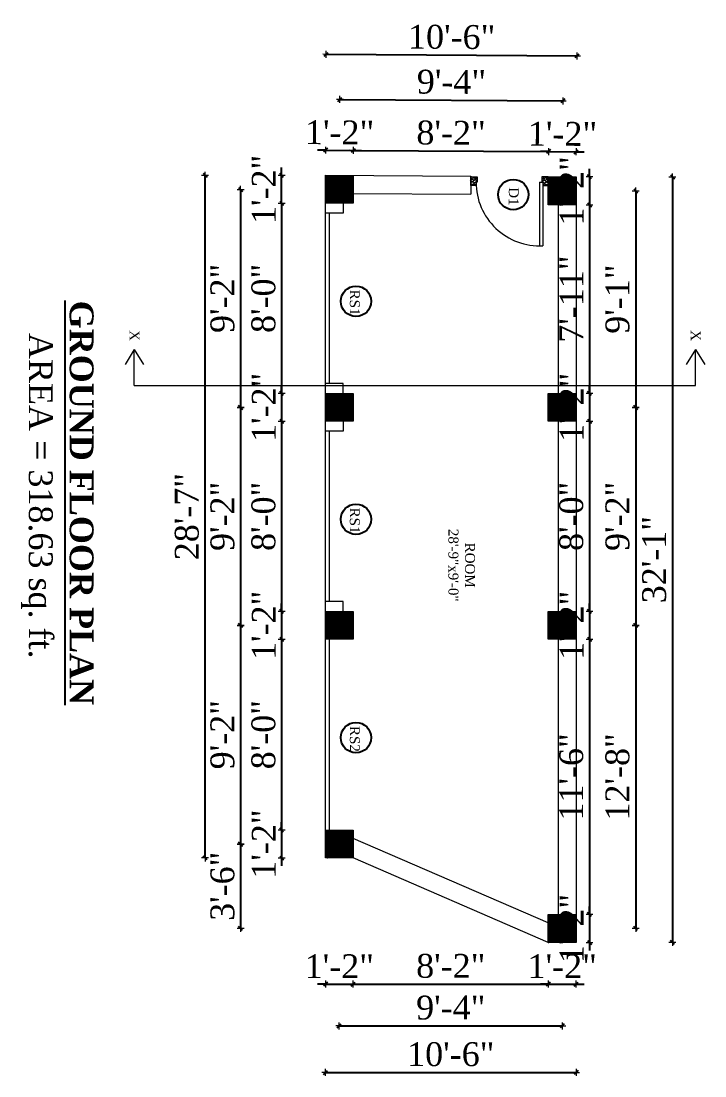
# Model space of a CAD drawing. Header units: inches. Extents: x 4069 to 291496, y -47643 to 12535.
# Drawn here: x 32937 to 33280, y 4262 to 4792 of the extents above; entities that cross this region are included whole.
import ezdxf

# ---------------------------------------------------------------- set-up
doc = ezdxf.new("R2010")
doc.units = ezdxf.units.IN
doc.header["$LTSCALE"] = 5
doc.header["$MEASUREMENT"] = 0
for name, color, linetype, lineweight in [('A-WALL', 7, 'Continuous', 9), ('Dimension', 7, 'Continuous', 18), ('DOOR', 62, 'Continuous', 0)]:
    doc.layers.add(name, color=color, linetype=linetype, lineweight=lineweight)
doc.layers.add('dim line', color=7, linetype='Continuous', lineweight=15, true_color=0xfab2b2)
doc.layers.add('TEXT', color=6, linetype='Continuous')
doc.layers.add('WALL', color=7, linetype='Continuous')
doc.styles.add('ordinary', font='times.ttf')
doc.dimstyles.new('Copy of 96', dxfattribs={"dimtxt": 7, "dimasz": 4, "dimexe": 0.5, "dimexo": 0.5, "dimgap": 3, "dimtad": 1, "dimdec": 1, "dimzin": 11, "dimdsep": 46, "dimlunit": 4, "dimtxsty": 'ordinary', "dimblk": 'OBLIQUE', "dimcen": 0.09, "dimse1": 1, "dimse2": 1, "dimclrt": 6, "dimazin": 0, "dimtfac": 1, "dimtdec": 1, "dimtix": 1, "dimtmove": 2, "dimatfit": 3, "dimldrblk": 'leader', "dimfxl": 0.5, "dimfxlon": 1, "dimtolj": 1, "dimtzin": 0, "dimarcsym": 0})
pattern_1 = [(315, (31599.98636, 29027.20772), (0.08838834765, 0.08838834765), [])]

# ---------------------------------------------------------------- blocks, each defined once
blk = doc.blocks.new('A$C27B36B59')
at = {"layer": 'DOOR'}
for p, q in [((0, 4), (0, 0)), ((2.5, 4), (0, 4)), ((0, 0), (3, 0)), ((2.5, 2.5), (2.5, 4)), ((3, 2.5), (2.5, 2.5)), ((3, 0), (3, 2.5))]:
    blk.add_line(p, q, dxfattribs=at)
for centre, radius, start, end in [((-1.4, -0.54), 4.75, 22.1411, 72.838), ((1.34, 2.09), 1.64, 45.138, 144.8948), ((2.21, 0.3), 2.49, 83.3149, 152.658), ((0.13, 0.37), 2.05, 349.4875, 93.6805), ((1.96, -0.47), 2.01, 58.7447, 166.495), ((-0.06, 0.32), 1.13, 343.542, 86.947), ((2.08, -0.4), 1.17, 38.2816, 160.1519)]:
    blk.add_arc(centre, radius, start, end, dxfattribs=at)
blk = doc.blocks.new('D2')
at = {"layer": 'DOOR'}
for p, q in [((74473.95, 24047.59), (74473.95, 24018.09)), ((74473.95, 24047.59), (74475.45, 24047.59)), ((74475.45, 24047.59), (74475.45, 24018.13))]:
    blk.add_line(p, q, dxfattribs=at)
blk.add_arc((74473.95, 24047.59), 29.5, 180, 272.9146, dxfattribs=at)
at = {"layer": 'DOOR', "xscale": -1, "rotation": 180}
blk.add_blockref('A$C27B36B59', (74441.95, 24050.09), dxfattribs=at)
at = {"layer": 'DOOR', "rotation": 180}
blk.add_blockref('A$C27B36B59', (74477.95, 24050.09), dxfattribs=at)
blk = doc.blocks.new('oblique')
at = {"color": 0, "lineweight": -2}
blk.add_line((0.25, 0.25), (-0.25, -0.25), dxfattribs=at)
at = {"layer": 'dim line', "lineweight": 9}
for p, q in [((-0.4375, 0), (0.4375, 0)), ((0, 0.4375), (0, -0.4375))]:
    blk.add_line(p, q, dxfattribs=at)
blk = doc.blocks.new('*D1172')
at = {"layer": 'A-WALL', "color": 0, "lineweight": -2, "ltscale": 50, "transparency": 16777216}
for p, q in [((33067.74, 4714.75), (33067.74, 4718.75)), ((33067.74, 4700.75), (33067.74, 4714.75)), ((33067.74, 4700.75), (33067.74, 4696.75))]:
    blk.add_line(p, q, dxfattribs=at)
at = {"layer": 'Defpoints', "color": 0, "ltscale": 50, "transparency": 16777216}
for p in [(33067.74, 4714.75), (33089.71, 4714.75, -58.17), (33089.71, 4700.75, -58.17)]:
    blk.add_point(p, dxfattribs=at)
at = {"layer": 'A-WALL', "color": 0, "lineweight": -2, "ltscale": 50, "transparency": 16777216, "xscale": 4, "yscale": 4, "zscale": 4}
for p, rotation in [((33067.74, 4714.75), 270), ((33067.74, 4700.75), 90)]:
    blk.add_blockref('oblique', p, dxfattribs=dict(at, rotation=rotation))
at = {"layer": 'A-WALL', "color": 6, "ltscale": 50, "transparency": 16777216, "insert": (33058.74, 4707.75), "char_height": 12, "attachment_point": 5, "rotation": 90, "style": 'ordinary'}
blk.add_mtext('\\A1;1\'-2"', dxfattribs=at)
blk = doc.blocks.new('_OBLIQUE')
at = {"color": 0, "linetype": 'ByBlock'}
blk.add_line((-0.5, -0.5), (0.5, 0.5), dxfattribs=at)
blk = doc.blocks.new('leader')
at = {"layer": 'Dimension'}
for p, q in [((0, -4.33), (0, 4.33)), ((-4.42, 0), (4.42, 0))]:
    blk.add_line(p, q, dxfattribs=at)
blk = doc.blocks.new('*D1173')
at = {"layer": 'A-WALL', "color": 0, "lineweight": -2, "ltscale": 5, "transparency": 16777216}
blk.add_line((33067.74, 4700.75), (33067.74, 4605.13), dxfattribs=at)
at = {"layer": 'Defpoints', "color": 0, "ltscale": 5, "transparency": 16777216}
for p in [(33089.71, 4700.75, -58.17), (33067.74, 4605.13), (33089.71, 4605.13, -58.17)]:
    blk.add_point(p, dxfattribs=at)
at = {"layer": 'A-WALL', "color": 0, "lineweight": -2, "ltscale": 5, "transparency": 16777216, "xscale": 4, "yscale": 4, "zscale": 4}
for p, rotation in [((33067.74, 4700.75), 90), ((33067.74, 4605.13), 270)]:
    blk.add_blockref('oblique', p, dxfattribs=dict(at, rotation=rotation))
at = {"layer": 'A-WALL', "color": 6, "ltscale": 5, "transparency": 16777216, "insert": (33058.63, 4652.94), "char_height": 12, "attachment_point": 5, "rotation": 90, "style": 'ordinary'}
blk.add_mtext('\\A1;8\'-0"', dxfattribs=at)
blk = doc.blocks.new('*D1174')
at = {"layer": 'A-WALL', "color": 0, "lineweight": -2, "ltscale": 5, "transparency": 16777216}
for p, q in [((33067.74, 4605.13), (33067.74, 4609.13)), ((33067.74, 4605.13), (33067.74, 4591.13)), ((33067.74, 4591.13), (33067.74, 4587.13))]:
    blk.add_line(p, q, dxfattribs=at)
at = {"layer": 'Defpoints', "color": 0, "ltscale": 5, "transparency": 16777216}
for p in [(33089.71, 4605.13, -58.17), (33067.74, 4591.13), (33089.71, 4591.13, -58.17)]:
    blk.add_point(p, dxfattribs=at)
at = {"layer": 'A-WALL', "color": 0, "lineweight": -2, "ltscale": 5, "transparency": 16777216, "xscale": 4, "yscale": 4, "zscale": 4}
for p, rotation in [((33067.74, 4605.13), 270), ((33067.74, 4591.13), 90)]:
    blk.add_blockref('oblique', p, dxfattribs=dict(at, rotation=rotation))
at = {"layer": 'A-WALL', "color": 6, "ltscale": 5, "transparency": 16777216, "insert": (33058.74, 4598.13), "char_height": 12, "attachment_point": 5, "rotation": 90, "style": 'ordinary'}
blk.add_mtext('\\A1;1\'-2"', dxfattribs=at)
blk = doc.blocks.new('*D1175')
at = {"layer": 'A-WALL', "color": 0, "lineweight": -2, "ltscale": 5, "transparency": 16777216}
blk.add_line((33067.74, 4591.13), (33067.74, 4495.51), dxfattribs=at)
at = {"layer": 'Defpoints', "color": 0, "ltscale": 5, "transparency": 16777216}
for p in [(33089.71, 4591.13, -58.17), (33067.74, 4495.51), (33089.71, 4495.51, -58.17)]:
    blk.add_point(p, dxfattribs=at)
at = {"layer": 'A-WALL', "color": 0, "lineweight": -2, "ltscale": 5, "transparency": 16777216, "xscale": 4, "yscale": 4, "zscale": 4}
for p, rotation in [((33067.74, 4591.13), 90), ((33067.74, 4495.51), 270)]:
    blk.add_blockref('oblique', p, dxfattribs=dict(at, rotation=rotation))
at = {"layer": 'A-WALL', "color": 6, "ltscale": 5, "transparency": 16777216, "insert": (33058.63, 4543.32), "char_height": 12, "attachment_point": 5, "rotation": 90, "style": 'ordinary'}
blk.add_mtext('\\A1;8\'-0"', dxfattribs=at)
blk = doc.blocks.new('*D1176')
at = {"layer": 'A-WALL', "color": 0, "lineweight": -2, "ltscale": 5, "transparency": 16777216}
for p, q in [((33067.74, 4495.51), (33067.74, 4499.51)), ((33067.74, 4495.51), (33067.74, 4481.51)), ((33067.74, 4481.51), (33067.74, 4477.51))]:
    blk.add_line(p, q, dxfattribs=at)
at = {"layer": 'Defpoints', "color": 0, "ltscale": 5, "transparency": 16777216}
for p in [(33089.71, 4495.51, -58.17), (33067.74, 4481.51), (33089.71, 4481.51, -58.17)]:
    blk.add_point(p, dxfattribs=at)
at = {"layer": 'A-WALL', "color": 0, "lineweight": -2, "ltscale": 5, "transparency": 16777216, "xscale": 4, "yscale": 4, "zscale": 4}
for p, rotation in [((33067.74, 4495.51), 270), ((33067.74, 4481.51), 90)]:
    blk.add_blockref('oblique', p, dxfattribs=dict(at, rotation=rotation))
at = {"layer": 'A-WALL', "color": 6, "ltscale": 5, "transparency": 16777216, "insert": (33058.74, 4488.51), "char_height": 12, "attachment_point": 5, "rotation": 90, "style": 'ordinary'}
blk.add_mtext('\\A1;1\'-2"', dxfattribs=at)
blk = doc.blocks.new('*D1177')
at = {"layer": 'A-WALL', "color": 0, "lineweight": -2, "ltscale": 5, "transparency": 16777216}
blk.add_line((33067.74, 4481.51), (33067.74, 4385.51), dxfattribs=at)
at = {"layer": 'Defpoints', "color": 0, "ltscale": 5, "transparency": 16777216}
for p in [(33089.71, 4481.51, -58.17), (33067.74, 4385.51), (33089.71, 4385.51)]:
    blk.add_point(p, dxfattribs=at)
at = {"layer": 'A-WALL', "color": 0, "lineweight": -2, "ltscale": 5, "transparency": 16777216, "xscale": 4, "yscale": 4, "zscale": 4}
for p, rotation in [((33067.74, 4481.51), 90), ((33067.74, 4385.51), 270)]:
    blk.add_blockref('oblique', p, dxfattribs=dict(at, rotation=rotation))
at = {"layer": 'A-WALL', "color": 6, "ltscale": 5, "transparency": 16777216, "insert": (33058.63, 4433.51), "char_height": 12, "attachment_point": 5, "rotation": 90, "style": 'ordinary'}
blk.add_mtext('\\A1;8\'-0"', dxfattribs=at)
blk = doc.blocks.new('*D1178')
at = {"layer": 'A-WALL', "color": 0, "lineweight": -2, "ltscale": 5, "transparency": 16777216}
for p, q in [((33067.74, 4385.51), (33067.74, 4389.51)), ((33067.74, 4385.51), (33067.74, 4371.51)), ((33067.74, 4371.51), (33067.74, 4367.51))]:
    blk.add_line(p, q, dxfattribs=at)
at = {"layer": 'Defpoints', "color": 0, "ltscale": 5, "transparency": 16777216}
for p in [(33089.71, 4385.51), (33067.74, 4371.51), (33089.71, 4371.51, -58.17)]:
    blk.add_point(p, dxfattribs=at)
at = {"layer": 'A-WALL', "color": 0, "lineweight": -2, "ltscale": 5, "transparency": 16777216, "xscale": 4, "yscale": 4, "zscale": 4}
for p, rotation in [((33067.74, 4385.51), 270), ((33067.74, 4371.51), 90)]:
    blk.add_blockref('oblique', p, dxfattribs=dict(at, rotation=rotation))
at = {"layer": 'A-WALL', "color": 6, "ltscale": 5, "transparency": 16777216, "insert": (33058.74, 4378.51), "char_height": 12, "attachment_point": 5, "rotation": 90, "style": 'ordinary'}
blk.add_mtext('\\A1;1\'-2"', dxfattribs=at)
blk = doc.blocks.new('*D1084')
at = {"layer": 'A-WALL', "color": 0, "lineweight": -2, "ltscale": 5, "transparency": 16777216}
blk.add_line((33047.13, 4707.75), (33047.13, 4598.13), dxfattribs=at)
at = {"layer": 'Defpoints', "color": 0, "ltscale": 5, "transparency": 16777216}
for p in [(33096.71, 4707.75, -58.17), (33047.13, 4598.13), (33096.71, 4598.13, -58.17)]:
    blk.add_point(p, dxfattribs=at)
at = {"layer": 'A-WALL', "color": 0, "lineweight": -2, "ltscale": 5, "transparency": 16777216, "xscale": 4, "yscale": 4, "zscale": 4}
for p, rotation in [((33047.13, 4707.75), 90), ((33047.13, 4598.13), 270)]:
    blk.add_blockref('oblique', p, dxfattribs=dict(at, rotation=rotation))
at = {"layer": 'A-WALL', "color": 6, "ltscale": 5, "transparency": 16777216, "insert": (33038.01, 4652.94), "char_height": 12, "attachment_point": 5, "rotation": 90, "style": 'ordinary'}
blk.add_mtext('\\A1;9\'-2"', dxfattribs=at)
blk = doc.blocks.new('*D1179')
at = {"layer": 'A-WALL', "color": 0, "lineweight": -2, "ltscale": 5, "transparency": 16777216}
blk.add_line((33047.13, 4598.13), (33047.13, 4488.51), dxfattribs=at)
at = {"layer": 'Defpoints', "color": 0, "ltscale": 5, "transparency": 16777216}
for p in [(33096.71, 4598.13, -58.17), (33047.13, 4488.51), (33096.71, 4488.51, -58.17)]:
    blk.add_point(p, dxfattribs=at)
at = {"layer": 'A-WALL', "color": 0, "lineweight": -2, "ltscale": 5, "transparency": 16777216, "xscale": 4, "yscale": 4, "zscale": 4}
for p, rotation in [((33047.13, 4598.13), 90), ((33047.13, 4488.51), 270)]:
    blk.add_blockref('oblique', p, dxfattribs=dict(at, rotation=rotation))
at = {"layer": 'A-WALL', "color": 6, "ltscale": 5, "transparency": 16777216, "insert": (33038.01, 4543.32), "char_height": 12, "attachment_point": 5, "rotation": 90, "style": 'ordinary'}
blk.add_mtext('\\A1;9\'-2"', dxfattribs=at)
blk = doc.blocks.new('*D1180')
at = {"layer": 'A-WALL', "color": 0, "lineweight": -2, "ltscale": 5, "transparency": 16777216}
blk.add_line((33047.13, 4488.51), (33047.13, 4378.51), dxfattribs=at)
at = {"layer": 'Defpoints', "color": 0, "ltscale": 5, "transparency": 16777216}
for p in [(33096.71, 4488.51, -58.17), (33047.13, 4378.51), (33096.71, 4378.51, -58.17)]:
    blk.add_point(p, dxfattribs=at)
at = {"layer": 'A-WALL', "color": 0, "lineweight": -2, "ltscale": 5, "transparency": 16777216, "xscale": 4, "yscale": 4, "zscale": 4}
for p, rotation in [((33047.13, 4488.51), 90), ((33047.13, 4378.51), 270)]:
    blk.add_blockref('oblique', p, dxfattribs=dict(at, rotation=rotation))
at = {"layer": 'A-WALL', "color": 6, "ltscale": 5, "transparency": 16777216, "insert": (33038.01, 4433.51), "char_height": 12, "attachment_point": 5, "rotation": 90, "style": 'ordinary'}
blk.add_mtext('\\A1;9\'-2"', dxfattribs=at)
blk = doc.blocks.new('*D1181')
at = {"layer": 'A-WALL', "color": 0, "lineweight": -2, "ltscale": 5, "transparency": 16777216}
blk.add_line((33029.27, 4371.51), (33029.27, 4714.84), dxfattribs=at)
at = {"layer": 'Defpoints', "color": 0, "ltscale": 5, "transparency": 16777216}
for p in [(33029.27, 4714.84), (33089.71, 4714.84, -58.17), (33089.71, 4371.51, -58.17)]:
    blk.add_point(p, dxfattribs=at)
at = {"layer": 'A-WALL', "color": 0, "lineweight": -2, "ltscale": 5, "transparency": 16777216, "xscale": 4, "yscale": 4, "zscale": 4}
for p, rotation in [((33029.27, 4714.84), 90), ((33029.27, 4371.51), 270)]:
    blk.add_blockref('oblique', p, dxfattribs=dict(at, rotation=rotation))
at = {"layer": 'A-WALL', "color": 6, "ltscale": 5, "transparency": 16777216, "insert": (33020.15, 4543.18), "char_height": 12, "attachment_point": 5, "rotation": 90, "style": 'ordinary'}
blk.add_mtext('\\A1;28\'-7"', dxfattribs=at)
blk = doc.blocks.new('*D1182')
at = {"layer": 'A-WALL', "color": 0, "lineweight": -2, "ltscale": 50, "transparency": 16777216}
for p, q in [((33222.42, 4714.02), (33222.42, 4718.02)), ((33222.42, 4714.02), (33222.42, 4700.02)), ((33222.42, 4700.02), (33222.42, 4696.02))]:
    blk.add_line(p, q, dxfattribs=at)
at = {"layer": 'Defpoints', "color": 0, "ltscale": 50, "transparency": 16777216}
for p in [(33215.71, 4714.02, -58.17), (33215.71, 4700.02, -58.17), (33222.42, 4700.02)]:
    blk.add_point(p, dxfattribs=at)
at = {"layer": 'A-WALL', "color": 0, "lineweight": -2, "ltscale": 50, "transparency": 16777216, "xscale": 4, "yscale": 4, "zscale": 4}
for p, rotation in [((33222.42, 4714.02), 270), ((33222.42, 4700.02), 90)]:
    blk.add_blockref('oblique', p, dxfattribs=dict(at, rotation=rotation))
at = {"layer": 'A-WALL', "color": 6, "ltscale": 50, "transparency": 16777216, "insert": (33213.42, 4707.02), "char_height": 12, "attachment_point": 5, "rotation": 90, "style": 'ordinary'}
blk.add_mtext('\\A1;1\'-2"', dxfattribs=at)
blk = doc.blocks.new('*D1183')
at = {"layer": 'A-WALL', "color": 0, "lineweight": -2, "ltscale": 5, "transparency": 16777216}
blk.add_line((33222.42, 4700.02), (33222.42, 4605.13), dxfattribs=at)
at = {"layer": 'Defpoints', "color": 0, "ltscale": 5, "transparency": 16777216}
for p in [(33215.71, 4700.02, -58.17), (33215.71, 4605.13, -58.17), (33222.42, 4605.13)]:
    blk.add_point(p, dxfattribs=at)
at = {"layer": 'A-WALL', "color": 0, "lineweight": -2, "ltscale": 5, "transparency": 16777216, "xscale": 4, "yscale": 4, "zscale": 4}
for p, rotation in [((33222.42, 4700.02), 90), ((33222.42, 4605.13), 270)]:
    blk.add_blockref('oblique', p, dxfattribs=dict(at, rotation=rotation))
at = {"layer": 'A-WALL', "color": 6, "ltscale": 5, "transparency": 16777216, "insert": (33213.3, 4652.57), "char_height": 12, "attachment_point": 5, "rotation": 90, "style": 'ordinary'}
blk.add_mtext('\\A1;7\'-11"', dxfattribs=at)
blk = doc.blocks.new('*D1184')
at = {"layer": 'A-WALL', "color": 0, "lineweight": -2, "ltscale": 5, "transparency": 16777216}
for p, q in [((33222.42, 4605.13), (33222.42, 4609.13)), ((33222.42, 4605.13), (33222.42, 4591.13)), ((33222.42, 4591.13), (33222.42, 4587.13))]:
    blk.add_line(p, q, dxfattribs=at)
at = {"layer": 'Defpoints', "color": 0, "ltscale": 5, "transparency": 16777216}
for p in [(33215.71, 4605.13, -58.17), (33215.71, 4591.13, -58.17), (33222.42, 4591.13)]:
    blk.add_point(p, dxfattribs=at)
at = {"layer": 'A-WALL', "color": 0, "lineweight": -2, "ltscale": 5, "transparency": 16777216, "xscale": 4, "yscale": 4, "zscale": 4}
for p, rotation in [((33222.42, 4605.13), 270), ((33222.42, 4591.13), 90)]:
    blk.add_blockref('oblique', p, dxfattribs=dict(at, rotation=rotation))
at = {"layer": 'A-WALL', "color": 6, "ltscale": 5, "transparency": 16777216, "insert": (33213.42, 4598.13), "char_height": 12, "attachment_point": 5, "rotation": 90, "style": 'ordinary'}
blk.add_mtext('\\A1;1\'-2"', dxfattribs=at)
blk = doc.blocks.new('*D1185')
at = {"layer": 'A-WALL', "color": 0, "lineweight": -2, "ltscale": 5, "transparency": 16777216}
blk.add_line((33222.42, 4591.13), (33222.42, 4495.51), dxfattribs=at)
at = {"layer": 'Defpoints', "color": 0, "ltscale": 5, "transparency": 16777216}
for p in [(33215.71, 4591.13, -58.17), (33215.71, 4495.51, -58.17), (33222.42, 4495.51)]:
    blk.add_point(p, dxfattribs=at)
at = {"layer": 'A-WALL', "color": 0, "lineweight": -2, "ltscale": 5, "transparency": 16777216, "xscale": 4, "yscale": 4, "zscale": 4}
for p, rotation in [((33222.42, 4591.13), 90), ((33222.42, 4495.51), 270)]:
    blk.add_blockref('oblique', p, dxfattribs=dict(at, rotation=rotation))
at = {"layer": 'A-WALL', "color": 6, "ltscale": 5, "transparency": 16777216, "insert": (33213.31, 4543.32), "char_height": 12, "attachment_point": 5, "rotation": 90, "style": 'ordinary'}
blk.add_mtext('\\A1;8\'-0"', dxfattribs=at)
blk = doc.blocks.new('*D1186')
at = {"layer": 'A-WALL', "color": 0, "lineweight": -2, "ltscale": 5, "transparency": 16777216}
for p, q in [((33222.42, 4495.51), (33222.42, 4499.51)), ((33222.42, 4495.51), (33222.42, 4481.51)), ((33222.42, 4481.51), (33222.42, 4477.51))]:
    blk.add_line(p, q, dxfattribs=at)
at = {"layer": 'Defpoints', "color": 0, "ltscale": 5, "transparency": 16777216}
for p in [(33215.71, 4495.51, -58.17), (33215.71, 4481.51, -58.17), (33222.42, 4481.51)]:
    blk.add_point(p, dxfattribs=at)
at = {"layer": 'A-WALL', "color": 0, "lineweight": -2, "ltscale": 5, "transparency": 16777216, "xscale": 4, "yscale": 4, "zscale": 4}
for p, rotation in [((33222.42, 4495.51), 270), ((33222.42, 4481.51), 90)]:
    blk.add_blockref('oblique', p, dxfattribs=dict(at, rotation=rotation))
at = {"layer": 'A-WALL', "color": 6, "ltscale": 5, "transparency": 16777216, "insert": (33213.42, 4488.51), "char_height": 12, "attachment_point": 5, "rotation": 90, "style": 'ordinary'}
blk.add_mtext('\\A1;1\'-2"', dxfattribs=at)
blk = doc.blocks.new('*D1187')
at = {"layer": 'A-WALL', "color": 0, "lineweight": -2, "ltscale": 5, "transparency": 16777216}
blk.add_line((33222.42, 4481.51), (33222.42, 4343.05), dxfattribs=at)
at = {"layer": 'Defpoints', "color": 0, "ltscale": 5, "transparency": 16777216}
for p in [(33215.71, 4481.51, -58.17), (33215.71, 4343.05, -58.17), (33222.42, 4343.05)]:
    blk.add_point(p, dxfattribs=at)
at = {"layer": 'A-WALL', "color": 0, "lineweight": -2, "ltscale": 5, "transparency": 16777216, "xscale": 4, "yscale": 4, "zscale": 4}
for p, rotation in [((33222.42, 4481.51), 90), ((33222.42, 4343.05), 270)]:
    blk.add_blockref('oblique', p, dxfattribs=dict(at, rotation=rotation))
at = {"layer": 'A-WALL', "color": 6, "ltscale": 5, "transparency": 16777216, "insert": (33213.31, 4412.28), "char_height": 12, "attachment_point": 5, "rotation": 90, "style": 'ordinary'}
blk.add_mtext('\\A1;11\'-6"', dxfattribs=at)
blk = doc.blocks.new('*D1188')
at = {"layer": 'A-WALL', "color": 0, "lineweight": -2, "ltscale": 5, "transparency": 16777216}
for p, q in [((33222.42, 4343.05), (33222.42, 4347.05)), ((33222.42, 4343.05), (33222.42, 4329.05)), ((33222.42, 4329.05), (33222.42, 4325.05))]:
    blk.add_line(p, q, dxfattribs=at)
at = {"layer": 'Defpoints', "color": 0, "ltscale": 5, "transparency": 16777216}
for p in [(33215.71, 4343.05, -58.17), (33215.71, 4329.05, -58.17), (33222.42, 4329.05)]:
    blk.add_point(p, dxfattribs=at)
at = {"layer": 'A-WALL', "color": 0, "lineweight": -2, "ltscale": 5, "transparency": 16777216, "xscale": 4, "yscale": 4, "zscale": 4}
for p, rotation in [((33222.42, 4343.05), 270), ((33222.42, 4329.05), 90)]:
    blk.add_blockref('oblique', p, dxfattribs=dict(at, rotation=rotation))
at = {"layer": 'A-WALL', "color": 6, "ltscale": 5, "transparency": 16777216, "insert": (33213.42, 4336.05), "char_height": 12, "attachment_point": 5, "rotation": 90, "style": 'ordinary'}
blk.add_mtext('\\A1;1\'-2"', dxfattribs=at)
blk = doc.blocks.new('*D1085')
at = {"layer": 'A-WALL', "color": 0, "lineweight": -2, "ltscale": 5, "transparency": 16777216}
blk.add_line((33245.61, 4707.02), (33245.61, 4598.13), dxfattribs=at)
at = {"layer": 'Defpoints', "color": 0, "ltscale": 5, "transparency": 16777216}
for p in [(33208.71, 4707.02, -58.17), (33208.71, 4598.13, -58.17), (33245.61, 4598.13)]:
    blk.add_point(p, dxfattribs=at)
at = {"layer": 'A-WALL', "color": 0, "lineweight": -2, "ltscale": 5, "transparency": 16777216, "xscale": 4, "yscale": 4, "zscale": 4}
for p, rotation in [((33245.61, 4707.02), 90), ((33245.61, 4598.13), 270)]:
    blk.add_blockref('oblique', p, dxfattribs=dict(at, rotation=rotation))
at = {"layer": 'A-WALL', "color": 6, "ltscale": 5, "transparency": 16777216, "insert": (33236.49, 4652.57), "char_height": 12, "attachment_point": 5, "rotation": 90, "style": 'ordinary'}
blk.add_mtext('\\A1;9\'-1"', dxfattribs=at)
blk = doc.blocks.new('*D1189')
at = {"layer": 'A-WALL', "color": 0, "lineweight": -2, "ltscale": 5, "transparency": 16777216}
blk.add_line((33245.61, 4598.13), (33245.61, 4488.51), dxfattribs=at)
at = {"layer": 'Defpoints', "color": 0, "ltscale": 5, "transparency": 16777216}
for p in [(33208.71, 4598.13, -58.17), (33208.71, 4488.51, -58.17), (33245.61, 4488.51)]:
    blk.add_point(p, dxfattribs=at)
at = {"layer": 'A-WALL', "color": 0, "lineweight": -2, "ltscale": 5, "transparency": 16777216, "xscale": 4, "yscale": 4, "zscale": 4}
for p, rotation in [((33245.61, 4598.13), 90), ((33245.61, 4488.51), 270)]:
    blk.add_blockref('oblique', p, dxfattribs=dict(at, rotation=rotation))
at = {"layer": 'A-WALL', "color": 6, "ltscale": 5, "transparency": 16777216, "insert": (33236.49, 4543.32), "char_height": 12, "attachment_point": 5, "rotation": 90, "style": 'ordinary'}
blk.add_mtext('\\A1;9\'-2"', dxfattribs=at)
blk = doc.blocks.new('*D1190')
at = {"layer": 'A-WALL', "color": 0, "lineweight": -2, "ltscale": 5, "transparency": 16777216}
blk.add_line((33245.61, 4488.51), (33245.61, 4336.05), dxfattribs=at)
at = {"layer": 'Defpoints', "color": 0, "ltscale": 5, "transparency": 16777216}
for p in [(33208.71, 4488.51, -58.17), (33208.71, 4336.05, -58.17), (33245.61, 4336.05)]:
    blk.add_point(p, dxfattribs=at)
at = {"layer": 'A-WALL', "color": 0, "lineweight": -2, "ltscale": 5, "transparency": 16777216, "xscale": 4, "yscale": 4, "zscale": 4}
for p, rotation in [((33245.61, 4488.51), 90), ((33245.61, 4336.05), 270)]:
    blk.add_blockref('oblique', p, dxfattribs=dict(at, rotation=rotation))
at = {"layer": 'A-WALL', "color": 6, "ltscale": 5, "transparency": 16777216, "insert": (33236.51, 4412.28), "char_height": 12, "attachment_point": 5, "rotation": 90, "style": 'ordinary'}
blk.add_mtext('\\A1;12\'-8"', dxfattribs=at)
blk = doc.blocks.new('*D1191')
at = {"layer": 'A-WALL', "color": 0, "lineweight": -2, "ltscale": 5, "transparency": 16777216}
blk.add_line((33264.04, 4714.02), (33264.04, 4329.05), dxfattribs=at)
at = {"layer": 'Defpoints', "color": 0, "ltscale": 5, "transparency": 16777216}
for p in [(33215.71, 4714.02, -58.17), (33215.71, 4329.05, -58.17), (33264.04, 4329.05)]:
    blk.add_point(p, dxfattribs=at)
at = {"layer": 'A-WALL', "color": 0, "lineweight": -2, "ltscale": 5, "transparency": 16777216, "xscale": 4, "yscale": 4, "zscale": 4}
for p, rotation in [((33264.04, 4714.02), 90), ((33264.04, 4329.05), 270)]:
    blk.add_blockref('oblique', p, dxfattribs=dict(at, rotation=rotation))
at = {"layer": 'A-WALL', "color": 6, "ltscale": 5, "transparency": 16777216, "insert": (33254.94, 4521.54), "char_height": 12, "attachment_point": 5, "rotation": 90, "style": 'ordinary'}
blk.add_mtext('\\A1;32\'-1"', dxfattribs=at)
blk = doc.blocks.new('*D1192')
at = {"layer": 'A-WALL', "color": 0, "lineweight": -2, "ltscale": 50, "transparency": 16777216}
for p, q in [((33089.79, 4727.47), (33085.79, 4727.49)), ((33089.79, 4727.47), (33103.79, 4727.38)), ((33103.79, 4727.38), (33107.79, 4727.35))]:
    blk.add_line(p, q, dxfattribs=at)
at = {"layer": 'Defpoints', "color": 0, "ltscale": 50, "transparency": 16777216}
for p in [(33103.79, 4727.38), (33089.71, 4714.84, -58.17), (33103.71, 4714.75, -58.17)]:
    blk.add_point(p, dxfattribs=at)
at = {"layer": 'A-WALL', "color": 0, "lineweight": -2, "ltscale": 50, "transparency": 16777216, "xscale": 4, "yscale": 4, "zscale": 4}
for p, rotation in [((33089.79, 4727.47), 359.6259071472626), ((33103.79, 4727.38), 179.6259071472626)]:
    blk.add_blockref('oblique', p, dxfattribs=dict(at, rotation=rotation))
at = {"layer": 'A-WALL', "color": 6, "ltscale": 50, "transparency": 16777216, "insert": (33096.85, 4736.42), "char_height": 12, "attachment_point": 5, "rotation": 359.6259, "style": 'ordinary'}
blk.add_mtext('\\A1;1\'-2"', dxfattribs=at)
blk = doc.blocks.new('*D1086')
at = {"layer": 'A-WALL', "color": 0, "lineweight": -2, "ltscale": 5, "transparency": 16777216}
blk.add_line((33103.79, 4727.38), (33201.79, 4726.74), dxfattribs=at)
at = {"layer": 'Defpoints', "color": 0, "ltscale": 5, "transparency": 16777216}
for p in [(33201.79, 4726.74), (33103.71, 4714.75, -58.17), (33201.71, 4714.02, -58.17)]:
    blk.add_point(p, dxfattribs=at)
at = {"layer": 'A-WALL', "color": 0, "lineweight": -2, "ltscale": 5, "transparency": 16777216, "xscale": 4, "yscale": 4, "zscale": 4}
for p, rotation in [((33103.79, 4727.38), 179.6259071471199), ((33201.79, 4726.74), 359.6259071471199)]:
    blk.add_blockref('oblique', p, dxfattribs=dict(at, rotation=rotation))
at = {"layer": 'A-WALL', "color": 6, "ltscale": 5, "transparency": 16777216, "insert": (33152.85, 4736.16), "char_height": 12, "attachment_point": 5, "rotation": 359.6259, "style": 'ordinary'}
blk.add_mtext('\\A1;8\'-2"', dxfattribs=at)
blk = doc.blocks.new('*D1193')
at = {"layer": 'A-WALL', "color": 0, "lineweight": -2, "ltscale": 5, "transparency": 16777216}
for p, q in [((33201.79, 4726.74), (33197.79, 4726.76)), ((33201.79, 4726.74), (33215.79, 4726.65)), ((33215.79, 4726.65), (33219.79, 4726.62))]:
    blk.add_line(p, q, dxfattribs=at)
at = {"layer": 'Defpoints', "color": 0, "ltscale": 5, "transparency": 16777216}
for p in [(33215.79, 4726.65), (33201.71, 4714.02, -58.17), (33215.71, 4714.02, -58.17)]:
    blk.add_point(p, dxfattribs=at)
at = {"layer": 'A-WALL', "color": 0, "lineweight": -2, "ltscale": 5, "transparency": 16777216, "xscale": 4, "yscale": 4, "zscale": 4}
for p, rotation in [((33201.79, 4726.74), 359.6259071471199), ((33215.79, 4726.65), 179.6259071471199)]:
    blk.add_blockref('oblique', p, dxfattribs=dict(at, rotation=rotation))
at = {"layer": 'A-WALL', "color": 6, "ltscale": 5, "transparency": 16777216, "insert": (33208.85, 4735.69), "char_height": 12, "attachment_point": 5, "rotation": 359.6259, "style": 'ordinary'}
blk.add_mtext('\\A1;1\'-2"', dxfattribs=at)
blk = doc.blocks.new('*D1087')
at = {"layer": 'A-WALL', "color": 0, "lineweight": -2, "ltscale": 5, "transparency": 16777216}
blk.add_line((33097, 4753.01), (33209, 4752.27), dxfattribs=at)
at = {"layer": 'Defpoints', "color": 0, "ltscale": 5, "transparency": 16777216}
for p in [(33209, 4752.27), (33096.71, 4707.75, -58.17), (33208.71, 4707.02, -58.17)]:
    blk.add_point(p, dxfattribs=at)
at = {"layer": 'A-WALL', "color": 0, "lineweight": -2, "ltscale": 5, "transparency": 16777216, "xscale": 4, "yscale": 4, "zscale": 4}
for p, rotation in [((33097, 4753.01), 179.6259071471199), ((33209, 4752.27), 359.6259071471199)]:
    blk.add_blockref('oblique', p, dxfattribs=dict(at, rotation=rotation))
at = {"layer": 'A-WALL', "color": 6, "ltscale": 5, "transparency": 16777216, "insert": (33153.06, 4761.76), "char_height": 12, "attachment_point": 5, "rotation": 359.6259, "style": 'ordinary'}
blk.add_mtext('\\A1;9\'-4"', dxfattribs=at)
blk = doc.blocks.new('*D1088')
at = {"layer": 'A-WALL', "color": 0, "lineweight": -2, "ltscale": 5, "transparency": 16777216}
blk.add_line((33090.1, 4775.67), (33216.1, 4774.84), dxfattribs=at)
at = {"layer": 'Defpoints', "color": 0, "ltscale": 5, "transparency": 16777216}
for p in [(33216.1, 4774.84), (33089.71, 4714.84, -58.17), (33215.71, 4714.02, -58.17)]:
    blk.add_point(p, dxfattribs=at)
at = {"layer": 'A-WALL', "color": 0, "lineweight": -2, "ltscale": 5, "transparency": 16777216, "xscale": 4, "yscale": 4, "zscale": 4}
for p, rotation in [((33090.1, 4775.67), 179.6259071471199), ((33216.1, 4774.84), 359.6259071471199)]:
    blk.add_blockref('oblique', p, dxfattribs=dict(at, rotation=rotation))
at = {"layer": 'A-WALL', "color": 6, "ltscale": 5, "transparency": 16777216, "insert": (33153.16, 4784.36), "char_height": 12, "attachment_point": 5, "rotation": 359.6259, "style": 'ordinary'}
blk.add_mtext('\\A1;10\'-6"', dxfattribs=at)
blk = doc.blocks.new('*D1101')
at = {"layer": 'A-WALL', "color": 0, "lineweight": -2, "ltscale": 5, "transparency": 16777216}
for p, q in [((33089.71, 4308.08), (33085.71, 4308.08)), ((33089.71, 4308.08), (33103.71, 4308.08)), ((33103.71, 4308.08), (33107.71, 4308.08))]:
    blk.add_line(p, q, dxfattribs=at)
at = {"layer": 'Defpoints', "color": 0, "ltscale": 5, "transparency": 16777216}
for p in [(33089.71, 4371.51, -58.17), (33103.71, 4371.51, -58.17), (33103.71, 4308.08)]:
    blk.add_point(p, dxfattribs=at)
at = {"layer": 'A-WALL', "color": 0, "lineweight": -2, "ltscale": 5, "transparency": 16777216, "xscale": 4, "yscale": 4, "zscale": 4}
blk.add_blockref('oblique', (33089.71, 4308.08), dxfattribs=at)
at = {"layer": 'A-WALL', "color": 0, "lineweight": -2, "ltscale": 5, "transparency": 16777216, "xscale": 4, "yscale": 4, "zscale": 4, "rotation": 180}
blk.add_blockref('oblique', (33103.71, 4308.08), dxfattribs=at)
at = {"layer": 'A-WALL', "color": 6, "ltscale": 5, "transparency": 16777216, "insert": (33096.71, 4317.08), "char_height": 12, "attachment_point": 5, "style": 'ordinary'}
blk.add_mtext('\\A1;1\'-2"', dxfattribs=at)
blk = doc.blocks.new('*D1102')
at = {"layer": 'A-WALL', "color": 0, "lineweight": -2, "ltscale": 5, "transparency": 16777216}
blk.add_line((33103.71, 4308.08), (33201.71, 4308.08), dxfattribs=at)
at = {"layer": 'Defpoints', "color": 0, "ltscale": 5, "transparency": 16777216}
for p in [(33103.71, 4371.51, -58.17), (33201.71, 4329.05, -58.17), (33201.71, 4308.08)]:
    blk.add_point(p, dxfattribs=at)
at = {"layer": 'A-WALL', "color": 0, "lineweight": -2, "ltscale": 5, "transparency": 16777216, "xscale": 4, "yscale": 4, "zscale": 4, "rotation": 180}
blk.add_blockref('oblique', (33103.71, 4308.08), dxfattribs=at)
at = {"layer": 'A-WALL', "color": 0, "lineweight": -2, "ltscale": 5, "transparency": 16777216, "xscale": 4, "yscale": 4, "zscale": 4}
blk.add_blockref('oblique', (33201.71, 4308.08), dxfattribs=at)
at = {"layer": 'A-WALL', "color": 6, "ltscale": 5, "transparency": 16777216, "insert": (33152.71, 4317.18), "char_height": 12, "attachment_point": 5, "style": 'ordinary'}
blk.add_mtext('\\A1;8\'-2"', dxfattribs=at)
blk = doc.blocks.new('*D1103')
at = {"layer": 'A-WALL', "color": 0, "lineweight": -2, "ltscale": 5, "transparency": 16777216}
for p, q in [((33201.71, 4308.08), (33197.71, 4308.08)), ((33201.71, 4308.08), (33215.71, 4308.08)), ((33215.71, 4308.08), (33219.71, 4308.08))]:
    blk.add_line(p, q, dxfattribs=at)
at = {"layer": 'Defpoints', "color": 0, "ltscale": 5, "transparency": 16777216}
for p in [(33201.71, 4329.05, -58.17), (33215.71, 4329.05, -58.17), (33215.71, 4308.08)]:
    blk.add_point(p, dxfattribs=at)
at = {"layer": 'A-WALL', "color": 0, "lineweight": -2, "ltscale": 5, "transparency": 16777216, "xscale": 4, "yscale": 4, "zscale": 4}
blk.add_blockref('oblique', (33201.71, 4308.08), dxfattribs=at)
at = {"layer": 'A-WALL', "color": 0, "lineweight": -2, "ltscale": 5, "transparency": 16777216, "xscale": 4, "yscale": 4, "zscale": 4, "rotation": 180}
blk.add_blockref('oblique', (33215.71, 4308.08), dxfattribs=at)
at = {"layer": 'A-WALL', "color": 6, "ltscale": 5, "transparency": 16777216, "insert": (33208.71, 4317.08), "char_height": 12, "attachment_point": 5, "style": 'ordinary'}
blk.add_mtext('\\A1;1\'-2"', dxfattribs=at)
blk = doc.blocks.new('*D1104')
at = {"layer": 'A-WALL', "color": 0, "lineweight": -2, "ltscale": 5, "transparency": 16777216}
blk.add_line((33096.71, 4287.09), (33208.71, 4287.09), dxfattribs=at)
at = {"layer": 'Defpoints', "color": 0, "ltscale": 5, "transparency": 16777216}
for p in [(33096.71, 4378.51, -58.17), (33208.71, 4336.05, -58.17), (33208.71, 4287.09)]:
    blk.add_point(p, dxfattribs=at)
at = {"layer": 'A-WALL', "color": 0, "lineweight": -2, "ltscale": 5, "transparency": 16777216, "xscale": 4, "yscale": 4, "zscale": 4, "rotation": 180}
blk.add_blockref('oblique', (33096.71, 4287.09), dxfattribs=at)
at = {"layer": 'A-WALL', "color": 0, "lineweight": -2, "ltscale": 5, "transparency": 16777216, "xscale": 4, "yscale": 4, "zscale": 4}
blk.add_blockref('oblique', (33208.71, 4287.09), dxfattribs=at)
at = {"layer": 'A-WALL', "color": 6, "ltscale": 5, "transparency": 16777216, "insert": (33152.71, 4296.21), "char_height": 12, "attachment_point": 5, "style": 'ordinary'}
blk.add_mtext('\\A1;9\'-4"', dxfattribs=at)
blk = doc.blocks.new('*D1105')
at = {"layer": 'A-WALL', "color": 0, "lineweight": -2, "ltscale": 5, "transparency": 16777216}
blk.add_line((33089.71, 4263.67), (33215.71, 4263.67), dxfattribs=at)
at = {"layer": 'Defpoints', "color": 0, "ltscale": 5, "transparency": 16777216}
for p in [(33089.71, 4371.51, -63), (33215.71, 4329.05, -58.17), (33215.71, 4263.67)]:
    blk.add_point(p, dxfattribs=at)
at = {"layer": 'A-WALL', "color": 0, "lineweight": -2, "ltscale": 5, "transparency": 16777216, "xscale": 4, "yscale": 4, "zscale": 4, "rotation": 180}
blk.add_blockref('oblique', (33089.71, 4263.67), dxfattribs=at)
at = {"layer": 'A-WALL', "color": 0, "lineweight": -2, "ltscale": 5, "transparency": 16777216, "xscale": 4, "yscale": 4, "zscale": 4}
blk.add_blockref('oblique', (33215.71, 4263.67), dxfattribs=at)
at = {"layer": 'A-WALL', "color": 6, "ltscale": 5, "transparency": 16777216, "insert": (33152.71, 4272.78), "char_height": 12, "attachment_point": 5, "style": 'ordinary'}
blk.add_mtext('\\A1;10\'-6"', dxfattribs=at)
blk = doc.blocks.new('*D1219')
at = {"layer": 'A-WALL', "color": 0, "lineweight": -2, "ltscale": 5, "transparency": 16777216}
blk.add_line((33047.13, 4378.51), (33047.13, 4336.05), dxfattribs=at)
at = {"layer": 'Defpoints', "color": 0, "ltscale": 5, "transparency": 16777216}
for p in [(33096.71, 4378.51, -58.17), (33047.13, 4336.05), (33208.71, 4336.05, -58.17)]:
    blk.add_point(p, dxfattribs=at)
at = {"layer": 'A-WALL', "color": 0, "lineweight": -2, "ltscale": 5, "transparency": 16777216, "xscale": 4, "yscale": 4, "zscale": 4}
for p, rotation in [((33047.13, 4378.51), 90), ((33047.13, 4336.05), 270)]:
    blk.add_blockref('oblique', p, dxfattribs=dict(at, rotation=rotation))
at = {"layer": 'A-WALL', "color": 6, "ltscale": 5, "transparency": 16777216, "insert": (33038.03, 4357.28), "char_height": 12, "attachment_point": 5, "rotation": 90, "style": 'ordinary'}
blk.add_mtext('\\A1;3\'-6"', dxfattribs=at)

msp = doc.modelspace()

# ---------------------------------------------------------------- hatches: boundary and pattern name
at = {"layer": 'A-WALL', "ltscale": 5}
h = msp.add_hatch(dxfattribs=at)
h.set_pattern_fill('ANSI31', color=256, angle=270)
h.set_pattern_definition(pattern_1)
h.paths.add_polyline_path([(33103.7075, 4714.75082), (33089.7075, 4714.75082), (33089.7075, 4700.75082), (33103.7075, 4700.75082)])
h = msp.add_hatch(dxfattribs=at)
h.set_pattern_fill('ANSI31', color=256, angle=270)
h.set_pattern_definition(pattern_1)
h.paths.add_polyline_path([(33215.7075, 4700.01954), (33215.7075, 4714.01954), (33201.7075, 4714.01954), (33201.7075, 4709.68621), (33201.7075, 4700.01954)])
h = msp.add_hatch(dxfattribs=at)
h.set_pattern_fill('ANSI31', color=256, angle=270)
h.set_pattern_definition(pattern_1)
h.paths.add_polyline_path([(33103.7075, 4591.1297), (33103.7075, 4605.1297), (33089.7075, 4605.1297), (33089.7075, 4591.1297)])
h = msp.add_hatch(dxfattribs=at)
h.set_pattern_fill('ANSI31', color=256, angle=270)
h.set_pattern_definition(pattern_1)
h.paths.add_polyline_path([(33215.7075, 4591.1297), (33215.7075, 4605.1297), (33201.7075, 4605.1297), (33201.7075, 4591.1297)])
h = msp.add_hatch(dxfattribs=at)
h.set_pattern_fill('ANSI31', color=256, angle=270)
h.set_pattern_definition(pattern_1)
h.paths.add_polyline_path([(33103.7075, 4495.50859), (33089.7075, 4495.50859), (33089.7075, 4481.50859), (33103.7075, 4481.50859)])
h = msp.add_hatch(dxfattribs=at)
h.set_pattern_fill('ANSI31', color=256, angle=270)
h.set_pattern_definition(pattern_1)
h.paths.add_polyline_path([(33201.7075, 4495.50859), (33201.7075, 4481.50859), (33215.7075, 4481.50859), (33215.7075, 4495.50859)])
h = msp.add_hatch(dxfattribs=at)
h.set_pattern_fill('ANSI31', color=256, angle=270)
h.set_pattern_definition(pattern_1)
h.paths.add_polyline_path([(33103.7075, 4385.50859), (33089.7075, 4385.50859), (33089.7075, 4371.50859), (33103.7075, 4371.50859)])
h = msp.add_hatch(dxfattribs=at)
h.set_pattern_fill('ANSI31', color=256, angle=270)
h.set_pattern_definition(pattern_1)
h.paths.add_polyline_path([(33201.7075, 4343.05496), (33201.7075, 4329.05496), (33215.7075, 4329.05496), (33215.7075, 4343.05496)])

# ---------------------------------------------------------------- linework, layer by layer
for p, q in [((33162.70763, 4714.36559), (33162.70763, 4705.3654)), ((33103.7075, 4705.75062), (33162.70763, 4705.3654)), ((33098.7075, 4700.75082), (33098.7075, 4695.75082)), ((33206.7075, 4700.01954), (33206.7075, 4605.1297)), ((33098.7075, 4695.75082), (33089.7075, 4695.75082)), ((33091.7075, 4610.1297), (33091.7075, 4695.75082)), ((32993.7075, 4627.18494), (32989.0283, 4619.75579)), ((32993.7075, 4609.18494), (32993.7075, 4627.18494)), ((32993.7075, 4627.18494), (32998.38671, 4619.75579)), ((33275.7075, 4627.18494), (33271.0283, 4619.75579)), ((33275.7075, 4609.18494), (33275.7075, 4627.18494)), ((33275.7075, 4627.18494), (33280.38671, 4619.75579)), ((33098.7075, 4610.1297), (33089.7075, 4610.1297)), ((33098.7075, 4605.1297), (33098.7075, 4610.1297)), ((32993.7075, 4609.18494), (33275.7075, 4609.18494)), ((33098.7075, 4591.1297), (33098.7075, 4586.1297)), ((33206.7075, 4591.1297), (33206.7075, 4495.50859)), ((33098.7075, 4586.1297), (33089.7075, 4586.1297)), ((33091.7075, 4500.50859), (33091.7075, 4586.1297)), ((33098.7075, 4500.50859), (33089.7075, 4500.50859)), ((33098.7075, 4495.50859), (33098.7075, 4500.50859)), ((33091.7075, 4385.50859), (33091.7075, 4481.50859)), ((33206.7075, 4481.50859), (33206.7075, 4343.05496)), ((33201.7075, 4338.86315), (33103.7075, 4381.31678))]:
    msp.add_line(p, q, dxfattribs=at)
at = {"layer": 'A-WALL', "ltscale": 5, "elevation": -0.16904}
msp.add_lwpolyline([(33215.7075, 4714.01954), (33215.7075, 4714.01954), (33215.7075, 4329.05496), (33201.7075, 4329.05496), (33103.7075, 4371.50859), (33089.7075, 4371.50859), (33089.7075, 4714.84223), (33162.70763, 4714.36559)], dxfattribs=at)
for points in [[(33103.7075, 4714.75082), (33103.7075, 4700.75082), (33089.7075, 4700.75082), (33089.7075, 4714.75082)], [(33215.7075, 4714.01954), (33215.7075, 4700.01954), (33201.7075, 4700.01954), (33201.7075, 4714.01954)], [(33103.7075, 4605.1297), (33103.7075, 4591.1297), (33089.7075, 4591.1297), (33089.7075, 4605.1297)], [(33215.7075, 4605.1297), (33215.7075, 4591.1297), (33201.7075, 4591.1297), (33201.7075, 4605.1297)], [(33103.7075, 4495.50859), (33103.7075, 4481.50859), (33089.7075, 4481.50859), (33089.7075, 4495.50859)], [(33215.7075, 4495.50859), (33215.7075, 4481.50859), (33201.7075, 4481.50859), (33201.7075, 4495.50859)], [(33103.7075, 4385.50859), (33103.7075, 4371.50859), (33089.7075, 4371.50859), (33089.7075, 4385.50859)], [(33215.7075, 4343.05496), (33215.7075, 4329.05496), (33201.7075, 4329.05496), (33201.7075, 4343.05496)]]:
    msp.add_lwpolyline(points, close=True, dxfattribs=at)
at = {"layer": 'TEXT'}
for centre in [(33184.10433, 4705.13578, -0.16904), (33105.06295, 4651.4715, -0.16904), (33105.06295, 4541.85039, -0.16904), (33105.06295, 4432.03983, -0.16904)]:
    msp.add_circle(centre, 7.64038, dxfattribs=at)

# ---------------------------------------------------------------- block references
at = {"layer": 'WALL', "color": 2, "linetype": 'ByBlock', "xscale": 1.083333333326322, "yscale": 1.083333333326322, "zscale": 1.083333333326322}
msp.add_blockref('D2', (-47482.73966, -21340.24237, -0.16904), dxfattribs=at)

# ---------------------------------------------------------------- texts
at = {"layer": 'TEXT', "style": 'ordinary'}
for s, rotation, p in [('D1', 269.5142373, (33181.90308, 4708.86203, -0.16904)), ('RS1', 270.0003881, (33101.99884, 4657.31509, -0.16904)), ('X', 270, (32991.29265, 4636.96664, -0.16904)), ('X', 270, (33273.29265, 4636.96664, -0.16904)), ('RS1', 270.0003881, (33101.99884, 4547.69397, -0.16904)), ('RS2', 270.0003881, (33101.99884, 4437.88341, -0.16904))]:
    msp.add_text(s, height=5, rotation=rotation, dxfattribs=at).set_placement(p)
at = {"layer": 'TEXT', "char_height": 12, "width": 219.8150831, "attachment_point": 8, "rotation": 269.9996119, "style": 'ordinary'}
for s, insert in [('{\\fTimes New Roman|b1|i0|c0|p18;\\LGROUND FLOOR PLAN}', (32961.07072, 4550.08923, 58)), ('AREA = 318.63 sq. ft.', (32936.82997, 4553.67399, 58))]:
    msp.add_mtext(s, dxfattribs=dict(at, insert=insert))
at = {"layer": 'TEXT', "insert": (33151.48755, 4518.75169, 58), "char_height": 5, "attachment_point": 8, "rotation": 269.9996119, "style": 'ordinary'}
msp.add_mtext_dynamic_manual_height_columns('ROOM\\P28\'-9"x9\'-0"', width=101.5687276, gutter_width=1720.71691, heights=[0], dxfattribs=at)

# ---------------------------------------------------------------- dimensions: what is measured, and where the dimension line sits
at = {"layer": 'A-WALL', "ltscale": 5}
for base, p1, p2, angle, picture, middle in [((33216.10464, 4774.84401, 58), (33089.7075, 4714.84223, -0.16904), (33215.7075, 4714.01954, -0.16904), 179.6259071, '*D1088', (33153.16408, 4784.35898, 58)), ((33209.00299, 4752.27461, 58), (33096.7075, 4707.75082, -0.16904), (33208.7075, 4707.01954, -0.16904), 179.6259071, '*D1087', (33153.06254, 4761.76118, 58)), ((33201.79054, 4726.73656, 58), (33103.7075, 4714.75082, -0.16904), (33201.7075, 4714.01954, -0.16904), 179.6259071, '*D1086', (33152.84968, 4736.16012, 58)), ((33215.78994, 4726.64516, 58), (33201.7075, 4714.01954, -0.16904), (33215.7075, 4714.01954, -0.16904), 179.6259071, '*D1193', (33208.849, 4735.69067, 58)), ((33029.26654, 4714.84223, 58), (33089.7075, 4371.50859, -0.16904), (33089.7075, 4714.84223, -0.16904), 270, '*D1181', (33020.14542, 4543.17541, 58)), ((33264.04261, 4329.05496, 58), (33215.7075, 4714.01954, -0.16904), (33215.7075, 4329.05496, -0.16904), 270, '*D1191', (33254.93879, 4521.53725, 58)), ((33047.13188, 4598.1297, 58), (33096.7075, 4707.75082, -0.16904), (33096.7075, 4598.1297, -0.16904), 270, '*D1084', (33038.01075, 4652.94026, 58)), ((33245.60981, 4598.1297, 58), (33208.7075, 4707.01954, -0.16904), (33208.7075, 4598.1297, -0.16904), 270, '*D1085', (33236.48868, 4652.57462, 58)), ((33067.73666, 4605.1297, 58), (33089.7075, 4700.75082, -0.16904), (33089.7075, 4605.1297, -0.16904), 270, '*D1173', (33058.63284, 4652.94026, 58)), ((33222.41663, 4605.1297, 58), (33215.7075, 4700.01954, -0.16904), (33215.7075, 4605.1297, -0.16904), 270, '*D1183', (33213.2955, 4652.57462, 58)), ((33067.73666, 4591.1297, 58), (33089.7075, 4605.1297, -0.16904), (33089.7075, 4591.1297, -0.16904), 270, '*D1174', (33058.73666, 4598.1297, 58)), ((33222.41663, 4591.1297, 58), (33215.7075, 4605.1297, -0.16904), (33215.7075, 4591.1297, -0.16904), 270, '*D1184', (33213.41663, 4598.1297, 58)), ((33047.13188, 4488.50859, 58), (33096.7075, 4598.1297, -0.16904), (33096.7075, 4488.50859, -0.16904), 270, '*D1179', (33038.01075, 4543.31915, 58)), ((33245.60981, 4488.50859, 58), (33208.7075, 4598.1297, -0.16904), (33208.7075, 4488.50859, -0.16904), 270, '*D1189', (33236.48868, 4543.31915, 58)), ((33067.73666, 4495.50859, 58), (33089.7075, 4591.1297, -0.16904), (33089.7075, 4495.50859, -0.16904), 270, '*D1175', (33058.63284, 4543.31915, 58)), ((33222.41663, 4495.50859, 58), (33215.7075, 4591.1297, -0.16904), (33215.7075, 4495.50859, -0.16904), 270, '*D1185', (33213.3128, 4543.31915, 58)), ((33067.73666, 4481.50859, 58), (33089.7075, 4495.50859, -0.16904), (33089.7075, 4481.50859, -0.16904), 270, '*D1176', (33058.73666, 4488.50859, 58)), ((33222.41663, 4481.50859, 58), (33215.7075, 4495.50859, -0.16904), (33215.7075, 4481.50859, -0.16904), 270, '*D1186', (33213.41663, 4488.50859, 58)), ((33047.13188, 4378.50859, 58), (33096.7075, 4488.50859, -0.16904), (33096.7075, 4378.50859, -0.16904), 270, '*D1180', (33038.01075, 4433.50859, 58)), ((33245.60981, 4336.05496, 58), (33208.7075, 4488.50859, -0.16904), (33208.7075, 4336.05496, -0.16904), 270, '*D1190', (33236.50599, 4412.28177, 58)), ((33067.73666, 4385.50859, 58), (33089.7075, 4481.50859, -0.16904), (33089.7075, 4385.50859, 58), 270, '*D1177', (33058.63284, 4433.50859, 58)), ((33222.41663, 4343.05496, 58), (33215.7075, 4481.50859, -0.16904), (33215.7075, 4343.05496, -0.16904), 270, '*D1187', (33213.3128, 4412.28177, 58)), ((33067.73666, 4371.50859, 58), (33089.7075, 4385.50859, 58), (33089.7075, 4371.50859, -0.16904), 270, '*D1178', (33058.73666, 4378.50859, 58)), ((33047.13188, 4336.05496, 58), (33096.7075, 4378.50859, -0.16904), (33208.7075, 4336.05496, -0.16904), 270, '*D1219', (33038.02806, 4357.28177, 58)), ((33222.41663, 4329.05496, 58), (33215.7075, 4343.05496, -0.16904), (33215.7075, 4329.05496, -0.16904), 270, '*D1188', (33213.41663, 4336.05496, 58))]:
    dim = msp.add_linear_dim(base=base, p1=p1, p2=p2, angle=angle, dimstyle='Copy of 96', override={"dimtxt": 12, "dimdec": 0, "dimblk": 'oblique', "dimtdec": 0, "dimarcsym": 1}, dxfattribs=at)
    dim.commit()
    dim.dimension.update_dxf_attribs({"geometry": picture, "text_midpoint": middle})
at = {"layer": 'A-WALL', "ltscale": 50}
dim = msp.add_aligned_dim(p1=(33089.7075, 4714.84223, -0.16904), p2=(33103.7075, 4714.75082, -0.16904), distance=12.62589, dimstyle='Copy of 96', override={"dimtxt": 12, "dimdec": 0, "dimblk": 'oblique', "dimtdec": 0, "dimarcsym": 1}, dxfattribs=at)
dim.commit()
dim.dimension.update_dxf_attribs({"geometry": '*D1192', "text_midpoint": (33096.8487, 4736.42195, 58)})
for base, p1, p2, picture, middle in [((33067.73666, 4714.75082, 58), (33089.7075, 4700.75082, -0.16904), (33089.7075, 4714.75082, -0.16904), '*D1172', (33058.73666, 4707.75082, 58)), ((33222.41663, 4700.01954, 58), (33215.7075, 4714.01954, -0.16904), (33215.7075, 4700.01954, -0.16904), '*D1182', (33213.41663, 4707.01954, 58))]:
    dim = msp.add_linear_dim(base=base, p1=p1, p2=p2, angle=270, dimstyle='Copy of 96', override={"dimtxt": 12, "dimdec": 0, "dimblk": 'oblique', "dimtdec": 0, "dimarcsym": 1}, dxfattribs=at)
    dim.commit()
    dim.dimension.update_dxf_attribs({"geometry": picture, "text_midpoint": middle})
at = {"layer": 'A-WALL', "ltscale": 5}
for base, p1, p2, picture, middle in [((33208.7075, 4287.08722, 116.16904), (33096.7075, 4378.50859, 58), (33208.7075, 4336.05496, 58), '*D1104', (33152.7075, 4296.20835, 116.16904)), ((33103.7075, 4308.07869, 116.16904), (33089.7075, 4371.50859, 58), (33103.7075, 4371.50859, 58), '*D1101', (33096.7075, 4317.07869, 116.16904)), ((33215.7075, 4263.67382, 116.16904), (33089.7075, 4371.50859, 53.16624), (33215.7075, 4329.05496, 58), '*D1105', (33152.7075, 4272.77764, 116.16904)), ((33201.7075, 4308.07869, 116.16904), (33103.7075, 4371.50859, 58), (33201.7075, 4329.05496, 58), '*D1102', (33152.7075, 4317.18251, 116.16904)), ((33215.7075, 4308.07869, 116.16904), (33201.7075, 4329.05496, 58), (33215.7075, 4329.05496, 58), '*D1103', (33208.7075, 4317.07869, 116.16904))]:
    dim = msp.add_linear_dim(base=base, p1=p1, p2=p2, dimstyle='Copy of 96', override={"dimtxt": 12, "dimdec": 0, "dimblk": 'oblique', "dimtdec": 0, "dimarcsym": 1}, dxfattribs=at)
    dim.commit()
    dim.dimension.update_dxf_attribs({"geometry": picture, "text_midpoint": middle})

doc.saveas('drawing.dxf')
